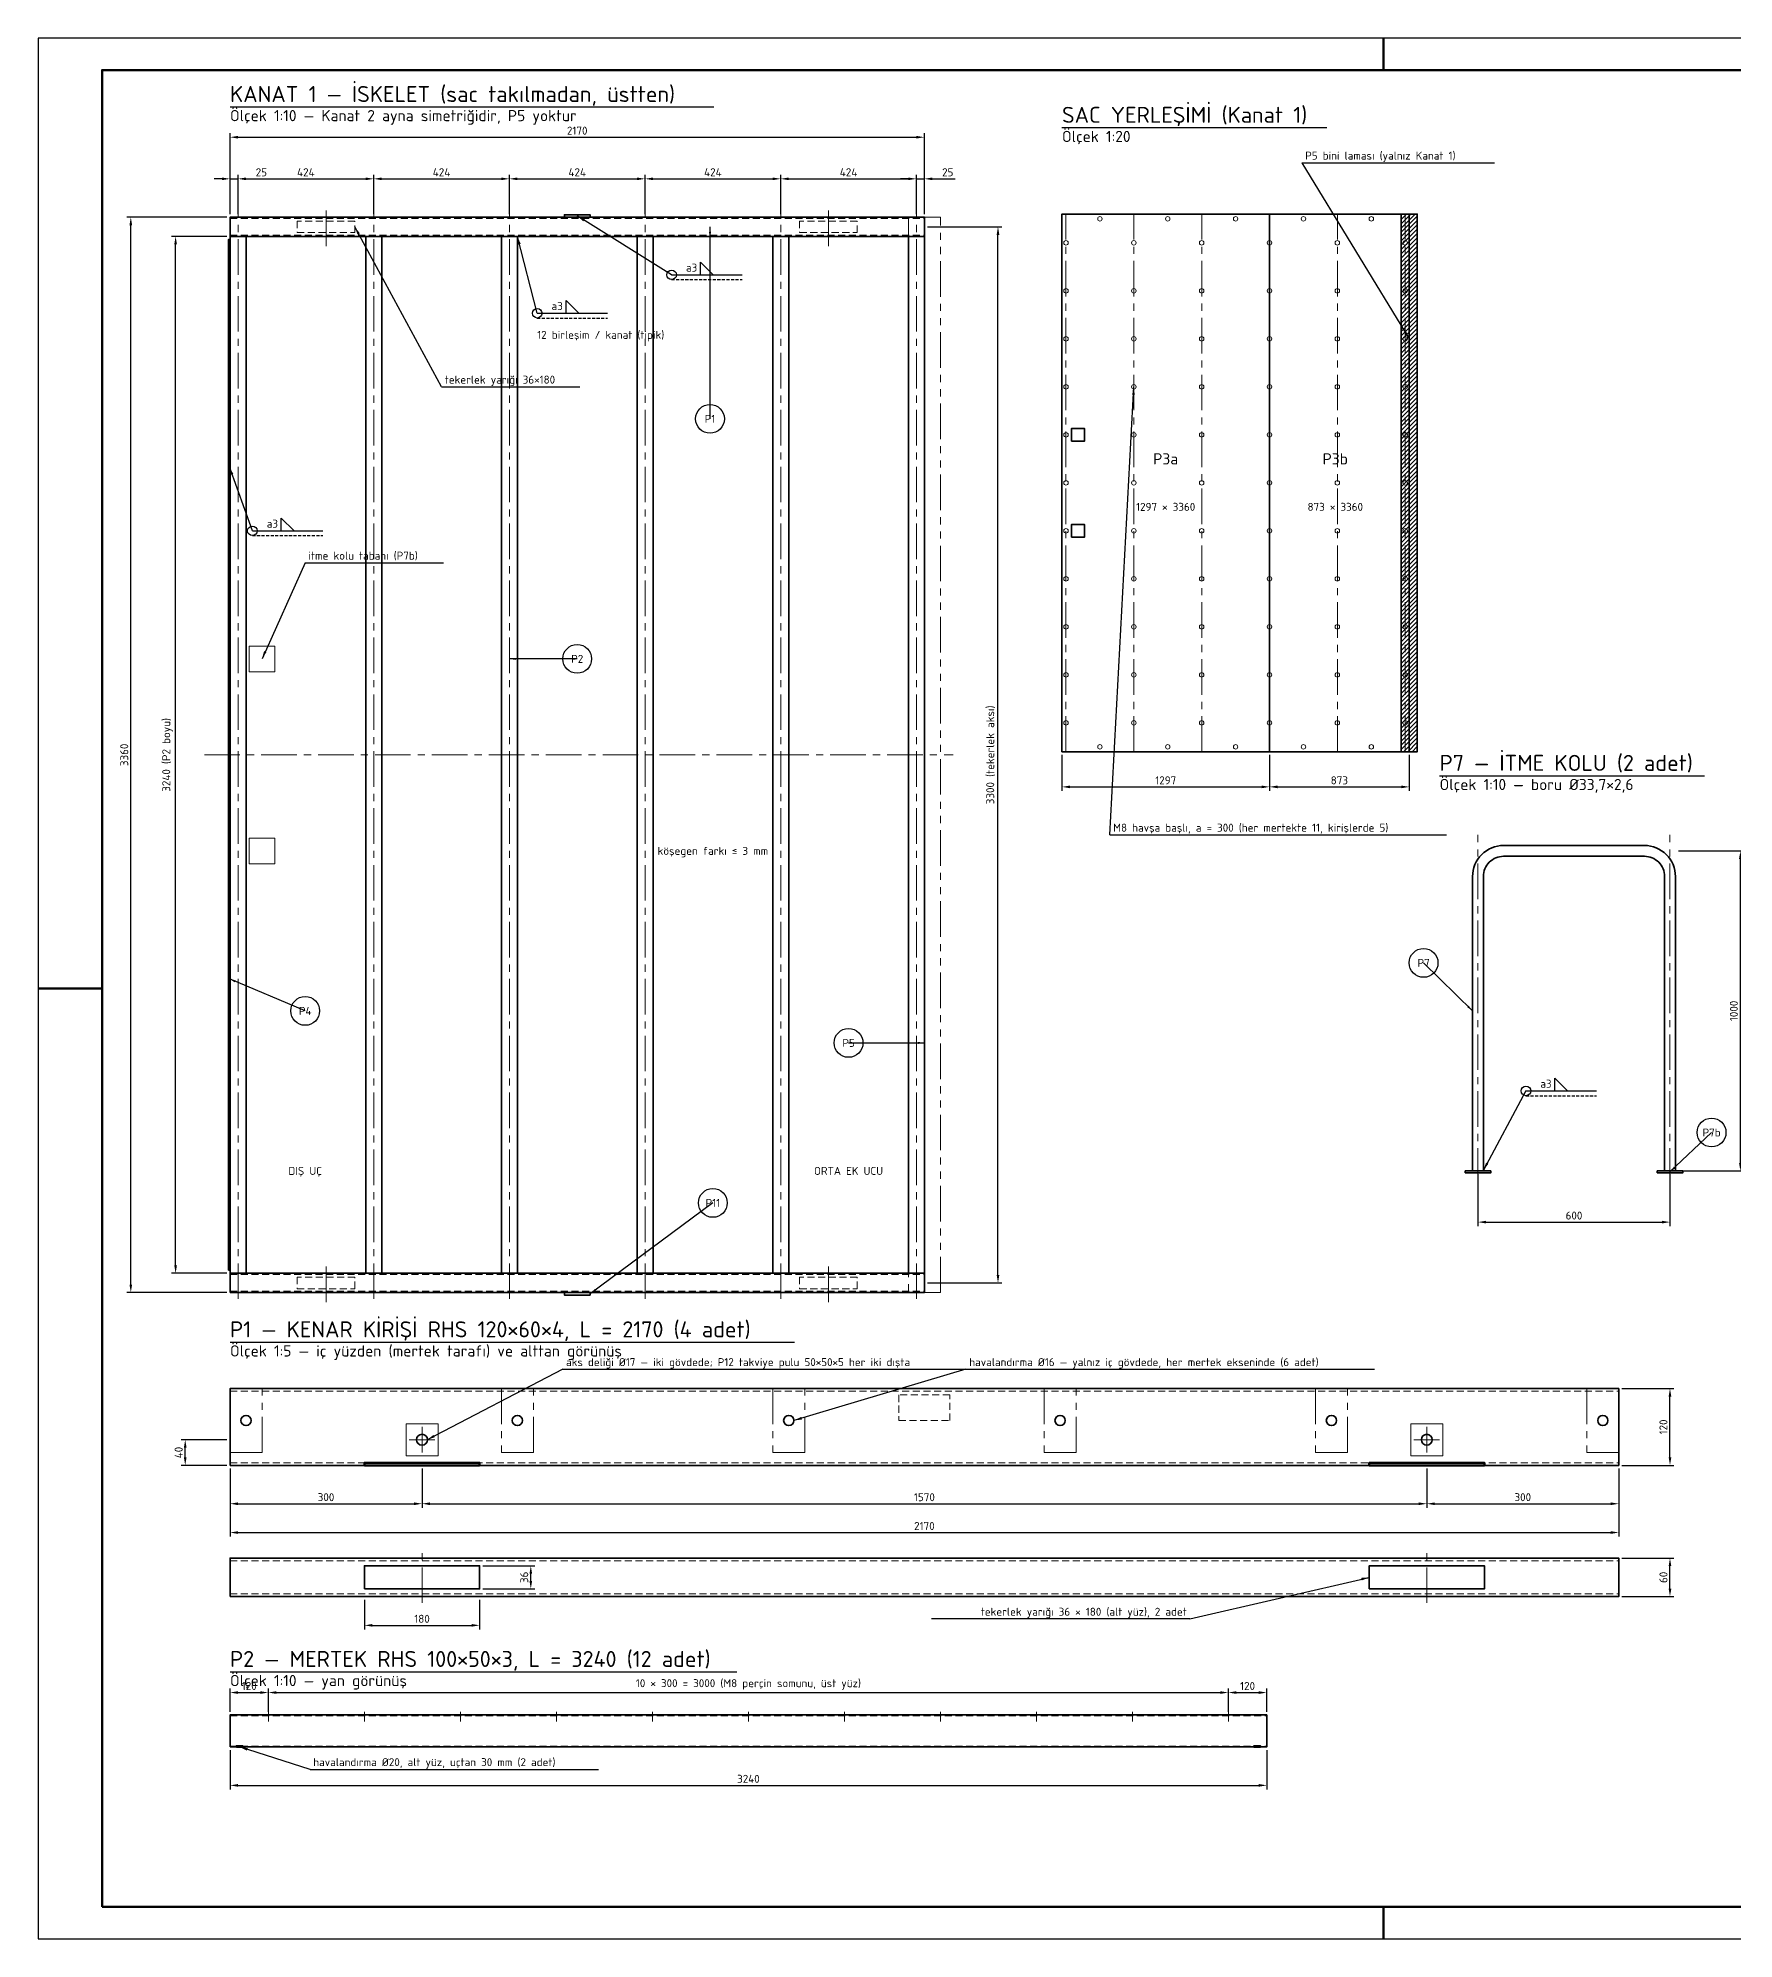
# Model space of a CAD drawing. Header units: millimetres. Extents: x 0 to 120410, y -42000 to 5469.
# Drawn here: x 100000 to 105300, y -42000 to -36060 of the extents above; entities that cross this region are included whole.
import ezdxf
from ezdxf.enums import TextEntityAlignment as Align

# ---------------------------------------------------------------- set-up
doc = ezdxf.new("R2010")
doc.units = ezdxf.units.MM
for name, pattern in [('CENTER', [50.8, 31.75, -6.35, 6.35, -6.35]), ('HIDDEN', [9.525, 6.35, -3.175]), ('PHANTOM', [63.5, 31.75, -6.35, 6.35, -6.35, 6.35, -6.35])]:
    doc.linetypes.add(name, pattern=pattern)
for name, color, linetype, lineweight in [('CL-ANTET', 7, 'Continuous', 70), ('CL-ANTET-INCE', 7, 'Continuous', 25), ('CL-EKSEN', 1, 'CENTER', 18), ('CL-GIZLI', 9, 'HIDDEN', 18), ('CL-HAYALET', 9, 'PHANTOM', 18), ('CL-INCE', 7, 'Continuous', 18), ('CL-KAPAK', 6, 'Continuous', 35), ('CL-KAYNAK', 1, 'Continuous', 25), ('CL-OLCU', 2, 'Continuous', 18), ('CL-TARAMA', 8, 'Continuous', 18), ('CL-YAZI', 7, 'Continuous', 25)]:
    doc.layers.add(name, color=color, linetype=linetype, lineweight=lineweight)
doc.styles.add('CL-ISO', font='isocpeur.ttf')
doc.dimstyles.new('CL-S10', dxfattribs={"dimscale": 10, "dimtxt": 2.5, "dimasz": 2.5, "dimexe": 1.25, "dimexo": 1, "dimgap": 0.8, "dimtad": 1, "dimdec": 0, "dimtxsty": 'CL-ISO', "dimcen": 2.5, "dimadec": 1, "dimazin": 0, "dimtfac": 1, "dimtmove": 0, "dimatfit": 3, "dimfxl": 1, "dimarcsym": 0})
doc.dimstyles.new('CL-S10-K0.5', dxfattribs={"dimscale": 10, "dimtxt": 2.5, "dimasz": 2.5, "dimexe": 1.25, "dimexo": 1, "dimgap": 0.8, "dimtad": 1, "dimdec": 0, "dimlfac": 2, "dimtxsty": 'CL-ISO', "dimcen": 2.5, "dimadec": 1, "dimazin": 0, "dimtfac": 1, "dimtmove": 0, "dimatfit": 3, "dimfxl": 1, "dimarcsym": 0})
doc.dimstyles.new('CL-S10-K2', dxfattribs={"dimscale": 10, "dimtxt": 2.5, "dimasz": 2.5, "dimexe": 1.25, "dimexo": 1, "dimgap": 0.8, "dimtad": 1, "dimdec": 0, "dimlfac": 0.5, "dimtxsty": 'CL-ISO', "dimcen": 2.5, "dimadec": 1, "dimazin": 0, "dimtfac": 1, "dimtmove": 0, "dimatfit": 3, "dimfxl": 1, "dimarcsym": 0})

# ---------------------------------------------------------------- blocks, each defined once
blk = doc.blocks.new('*D236')
at = {"layer": 'CL-OLCU', "color": 0, "lineweight": -2, "transparency": 16777216}
for p, q in [((100575, -36500), (100550, -36500)), ((100600, -36610), (100600, -36487.5)), ((100600, -36500), (100625, -36500)), ((100625, -36610), (100625, -36487.5)), ((100650, -36500), (100721, -36500))]:
    blk.add_line(p, q, dxfattribs=at)
at = {"layer": 'CL-OLCU', "color": 0, "transparency": 16777216}
for points in [[(100575, -36495.8), (100575, -36504.2), (100600, -36500)], [(100650, -36495.8), (100650, -36504.2), (100625, -36500)]]:
    blk.add_solid(points, dxfattribs=at)
at = {"layer": 'Defpoints', "color": 0, "transparency": 16777216}
for p in [(100625, -36500), (100600, -36620), (100625, -36620)]:
    blk.add_point(p, dxfattribs=at)
at = {"layer": 'CL-OLCU', "color": 0, "transparency": 16777216, "insert": (100698, -36479.5), "char_height": 25, "attachment_point": 5, "style": 'CL-ISO'}
blk.add_mtext('25', dxfattribs=at)
blk = doc.blocks.new('*D237')
at = {"layer": 'CL-OLCU', "color": 0, "lineweight": -2, "transparency": 16777216}
for p, q in [((100625, -36610), (100625, -36487.5)), ((100650, -36500), (101024, -36500)), ((101049, -36610), (101049, -36487.5))]:
    blk.add_line(p, q, dxfattribs=at)
at = {"layer": 'CL-OLCU', "color": 0, "transparency": 16777216}
for points in [[(100650, -36495.8), (100650, -36504.2), (100625, -36500)], [(101024, -36495.8), (101024, -36504.2), (101049, -36500)]]:
    blk.add_solid(points, dxfattribs=at)
at = {"layer": 'Defpoints', "color": 0, "transparency": 16777216}
for p in [(101049, -36500), (100625, -36620), (101049, -36620)]:
    blk.add_point(p, dxfattribs=at)
at = {"layer": 'CL-OLCU', "color": 0, "transparency": 16777216, "insert": (100837, -36479.5), "char_height": 25, "attachment_point": 5, "style": 'CL-ISO'}
blk.add_mtext('424', dxfattribs=at)
blk = doc.blocks.new('*D238')
at = {"layer": 'CL-OLCU', "color": 0, "lineweight": -2, "transparency": 16777216}
for p, q in [((101049, -36610), (101049, -36487.5)), ((101074, -36500), (101448, -36500)), ((101473, -36610), (101473, -36487.5))]:
    blk.add_line(p, q, dxfattribs=at)
at = {"layer": 'CL-OLCU', "color": 0, "transparency": 16777216}
for points in [[(101074, -36495.8), (101074, -36504.2), (101049, -36500)], [(101448, -36495.8), (101448, -36504.2), (101473, -36500)]]:
    blk.add_solid(points, dxfattribs=at)
at = {"layer": 'Defpoints', "color": 0, "transparency": 16777216}
for p in [(101473, -36500), (101049, -36620), (101473, -36620)]:
    blk.add_point(p, dxfattribs=at)
at = {"layer": 'CL-OLCU', "color": 0, "transparency": 16777216, "insert": (101261, -36479.5), "char_height": 25, "attachment_point": 5, "style": 'CL-ISO'}
blk.add_mtext('424', dxfattribs=at)
blk = doc.blocks.new('*D239')
at = {"layer": 'CL-OLCU', "color": 0, "lineweight": -2, "transparency": 16777216}
for p, q in [((101473, -36610), (101473, -36487.5)), ((101498, -36500), (101872, -36500)), ((101897, -36610), (101897, -36487.5))]:
    blk.add_line(p, q, dxfattribs=at)
at = {"layer": 'CL-OLCU', "color": 0, "transparency": 16777216}
for points in [[(101498, -36495.8), (101498, -36504.2), (101473, -36500)], [(101872, -36495.8), (101872, -36504.2), (101897, -36500)]]:
    blk.add_solid(points, dxfattribs=at)
at = {"layer": 'Defpoints', "color": 0, "transparency": 16777216}
for p in [(101897, -36500), (101473, -36620), (101897, -36620)]:
    blk.add_point(p, dxfattribs=at)
at = {"layer": 'CL-OLCU', "color": 0, "transparency": 16777216, "insert": (101685, -36479.5), "char_height": 25, "attachment_point": 5, "style": 'CL-ISO'}
blk.add_mtext('424', dxfattribs=at)
blk = doc.blocks.new('*D240')
at = {"layer": 'CL-OLCU', "color": 0, "lineweight": -2, "transparency": 16777216}
for p, q in [((101897, -36610), (101897, -36487.5)), ((101922, -36500), (102296, -36500)), ((102321, -36610), (102321, -36487.5))]:
    blk.add_line(p, q, dxfattribs=at)
at = {"layer": 'CL-OLCU', "color": 0, "transparency": 16777216}
for points in [[(101922, -36495.8), (101922, -36504.2), (101897, -36500)], [(102296, -36495.8), (102296, -36504.2), (102321, -36500)]]:
    blk.add_solid(points, dxfattribs=at)
at = {"layer": 'Defpoints', "color": 0, "transparency": 16777216}
for p in [(102321, -36500), (101897, -36620), (102321, -36620)]:
    blk.add_point(p, dxfattribs=at)
at = {"layer": 'CL-OLCU', "color": 0, "transparency": 16777216, "insert": (102109, -36479.5), "char_height": 25, "attachment_point": 5, "style": 'CL-ISO'}
blk.add_mtext('424', dxfattribs=at)
blk = doc.blocks.new('*D241')
at = {"layer": 'CL-OLCU', "color": 0, "lineweight": -2, "transparency": 16777216}
for p, q in [((102321, -36610), (102321, -36487.5)), ((102346, -36500), (102720, -36500)), ((102745, -36610), (102745, -36487.5))]:
    blk.add_line(p, q, dxfattribs=at)
at = {"layer": 'CL-OLCU', "color": 0, "transparency": 16777216}
for points in [[(102346, -36495.8), (102346, -36504.2), (102321, -36500)], [(102720, -36495.8), (102720, -36504.2), (102745, -36500)]]:
    blk.add_solid(points, dxfattribs=at)
at = {"layer": 'Defpoints', "color": 0, "transparency": 16777216}
for p in [(102745, -36500), (102321, -36620), (102745, -36620)]:
    blk.add_point(p, dxfattribs=at)
at = {"layer": 'CL-OLCU', "color": 0, "transparency": 16777216, "insert": (102533, -36479.5), "char_height": 25, "attachment_point": 5, "style": 'CL-ISO'}
blk.add_mtext('424', dxfattribs=at)
blk = doc.blocks.new('*D242')
at = {"layer": 'CL-OLCU', "color": 0, "lineweight": -2, "transparency": 16777216}
for p, q in [((102720, -36500), (102695, -36500)), ((102745, -36610), (102745, -36487.5)), ((102745, -36500), (102770, -36500)), ((102770, -36610), (102770, -36487.5)), ((102795, -36500), (102866, -36500))]:
    blk.add_line(p, q, dxfattribs=at)
at = {"layer": 'CL-OLCU', "color": 0, "transparency": 16777216}
for points in [[(102720, -36495.8), (102720, -36504.2), (102745, -36500)], [(102795, -36495.8), (102795, -36504.2), (102770, -36500)]]:
    blk.add_solid(points, dxfattribs=at)
at = {"layer": 'Defpoints', "color": 0, "transparency": 16777216}
for p in [(102770, -36500), (102745, -36620), (102770, -36620)]:
    blk.add_point(p, dxfattribs=at)
at = {"layer": 'CL-OLCU', "color": 0, "transparency": 16777216, "insert": (102843, -36479.5), "char_height": 25, "attachment_point": 5, "style": 'CL-ISO'}
blk.add_mtext('25', dxfattribs=at)
blk = doc.blocks.new('*D243')
at = {"layer": 'CL-OLCU', "color": 0, "lineweight": -2, "transparency": 16777216}
for p, q in [((100600, -36610), (100600, -36357.5)), ((100625, -36370), (102745, -36370)), ((102770, -36610), (102770, -36357.5))]:
    blk.add_line(p, q, dxfattribs=at)
at = {"layer": 'CL-OLCU', "color": 0, "transparency": 16777216}
for points in [[(100625, -36365.8), (100625, -36374.2), (100600, -36370)], [(102745, -36365.8), (102745, -36374.2), (102770, -36370)]]:
    blk.add_solid(points, dxfattribs=at)
at = {"layer": 'Defpoints', "color": 0, "transparency": 16777216}
for p in [(102770, -36370), (100600, -36620), (102770, -36620)]:
    blk.add_point(p, dxfattribs=at)
at = {"layer": 'CL-OLCU', "color": 0, "transparency": 16777216, "insert": (101685, -36349.5), "char_height": 25, "attachment_point": 5, "style": 'CL-ISO'}
blk.add_mtext('2170', dxfattribs=at)
blk = doc.blocks.new('*D244')
at = {"layer": 'CL-OLCU', "color": 0, "lineweight": -2, "transparency": 16777216}
for p, q in [((100590, -36680), (100417.5, -36680)), ((100430, -39895), (100430, -36705)), ((100590, -39920), (100417.5, -39920))]:
    blk.add_line(p, q, dxfattribs=at)
at = {"layer": 'CL-OLCU', "color": 0, "transparency": 16777216}
for points in [[(100425.8, -36705), (100434.2, -36705), (100430, -36680)], [(100425.8, -39895), (100434.2, -39895), (100430, -39920)]]:
    blk.add_solid(points, dxfattribs=at)
at = {"layer": 'Defpoints', "color": 0, "transparency": 16777216}
for p in [(100430, -36680), (100600, -36680), (100600, -39920)]:
    blk.add_point(p, dxfattribs=at)
at = {"layer": 'CL-OLCU', "color": 0, "transparency": 16777216, "insert": (100404.5, -38300), "char_height": 25, "attachment_point": 5, "rotation": 90, "style": 'CL-ISO'}
blk.add_mtext('3240 (P2 boyu)', dxfattribs=at)
blk = doc.blocks.new('*D245')
at = {"layer": 'CL-OLCU', "color": 0, "lineweight": -2, "transparency": 16777216}
for p, q in [((100590, -36620), (100277.5, -36620)), ((100290, -39955), (100290, -36645)), ((100590, -39980), (100277.5, -39980))]:
    blk.add_line(p, q, dxfattribs=at)
at = {"layer": 'CL-OLCU', "color": 0, "transparency": 16777216}
for points in [[(100285.8, -36645), (100294.2, -36645), (100290, -36620)], [(100285.8, -39955), (100294.2, -39955), (100290, -39980)]]:
    blk.add_solid(points, dxfattribs=at)
at = {"layer": 'Defpoints', "color": 0, "transparency": 16777216}
for p in [(100290, -36620), (100600, -36620), (100600, -39980)]:
    blk.add_point(p, dxfattribs=at)
at = {"layer": 'CL-OLCU', "color": 0, "transparency": 16777216, "insert": (100269.5, -38300), "char_height": 25, "attachment_point": 5, "rotation": 90, "style": 'CL-ISO'}
blk.add_mtext('3360', dxfattribs=at)
blk = doc.blocks.new('*D246')
at = {"layer": 'CL-OLCU', "color": 0, "lineweight": -2, "transparency": 16777216}
for p, q in [((102780, -36650), (103012.5, -36650)), ((103000, -39925), (103000, -36675)), ((102780, -39950), (103012.5, -39950))]:
    blk.add_line(p, q, dxfattribs=at)
at = {"layer": 'CL-OLCU', "color": 0, "transparency": 16777216}
for points in [[(102995.8, -36675), (103004.2, -36675), (103000, -36650)], [(102995.8, -39925), (103004.2, -39925), (103000, -39950)]]:
    blk.add_solid(points, dxfattribs=at)
at = {"layer": 'Defpoints', "color": 0, "transparency": 16777216}
for p in [(102770, -36650), (103000, -36650), (102770, -39950)]:
    blk.add_point(p, dxfattribs=at)
at = {"layer": 'CL-OLCU', "color": 0, "transparency": 16777216, "insert": (102977, -38300), "char_height": 25, "attachment_point": 5, "rotation": 90, "style": 'CL-ISO'}
blk.add_mtext('3300 (tekerlek aksı)', dxfattribs=at)
blk = doc.blocks.new('*D247')
at = {"layer": 'CL-OLCU', "color": 0, "lineweight": -2, "transparency": 16777216}
for p, q in [((103200, -38300), (103200, -38412.5)), ((103848.5, -38300), (103848.5, -38412.5)), ((103225, -38400), (103823.5, -38400))]:
    blk.add_line(p, q, dxfattribs=at)
at = {"layer": 'CL-OLCU', "color": 0, "transparency": 16777216}
for points in [[(103225, -38395.8), (103225, -38404.2), (103200, -38400)], [(103823.5, -38395.8), (103823.5, -38404.2), (103848.5, -38400)]]:
    blk.add_solid(points, dxfattribs=at)
at = {"layer": 'Defpoints', "color": 0, "transparency": 16777216}
for p in [(103200, -38290), (103848.5, -38290), (103848.5, -38400)]:
    blk.add_point(p, dxfattribs=at)
at = {"layer": 'CL-OLCU', "color": 0, "transparency": 16777216, "insert": (103524.2, -38379.5), "char_height": 25, "attachment_point": 5, "style": 'CL-ISO'}
blk.add_mtext('1297', dxfattribs=at)
blk = doc.blocks.new('*D248')
at = {"layer": 'CL-OLCU', "color": 0, "lineweight": -2, "transparency": 16777216}
for p, q in [((103848.5, -38300), (103848.5, -38412.5)), ((104285, -38300), (104285, -38412.5)), ((103873.5, -38400), (104260, -38400))]:
    blk.add_line(p, q, dxfattribs=at)
at = {"layer": 'CL-OLCU', "color": 0, "transparency": 16777216}
for points in [[(103873.5, -38395.8), (103873.5, -38404.2), (103848.5, -38400)], [(104260, -38395.8), (104260, -38404.2), (104285, -38400)]]:
    blk.add_solid(points, dxfattribs=at)
at = {"layer": 'Defpoints', "color": 0, "transparency": 16777216}
for p in [(103848.5, -38290), (104285, -38290), (104285, -38400)]:
    blk.add_point(p, dxfattribs=at)
at = {"layer": 'CL-OLCU', "color": 0, "transparency": 16777216, "insert": (104066.8, -38379.5), "char_height": 25, "attachment_point": 5, "style": 'CL-ISO'}
blk.add_mtext('873', dxfattribs=at)
blk = doc.blocks.new('*D249')
at = {"layer": 'CL-OLCU', "color": 0, "lineweight": -2, "transparency": 16777216}
for p, q in [((100600, -40530), (100600, -40652.5)), ((101200, -40530), (101200, -40652.5)), ((100625, -40640), (101175, -40640))]:
    blk.add_line(p, q, dxfattribs=at)
at = {"layer": 'CL-OLCU', "color": 0, "transparency": 16777216}
for points in [[(100625, -40635.8), (100625, -40644.2), (100600, -40640)], [(101175, -40635.8), (101175, -40644.2), (101200, -40640)]]:
    blk.add_solid(points, dxfattribs=at)
at = {"layer": 'Defpoints', "color": 0, "transparency": 16777216}
for p in [(100600, -40520), (101200, -40520), (101200, -40640)]:
    blk.add_point(p, dxfattribs=at)
at = {"layer": 'CL-OLCU', "color": 0, "transparency": 16777216, "insert": (100900, -40619.5), "char_height": 25, "attachment_point": 5, "style": 'CL-ISO'}
blk.add_mtext('300', dxfattribs=at)
blk = doc.blocks.new('*D250')
at = {"layer": 'CL-OLCU', "color": 0, "lineweight": -2, "transparency": 16777216}
for p, q in [((101200, -40530), (101200, -40652.5)), ((104340, -40530), (104340, -40652.5)), ((101225, -40640), (104315, -40640))]:
    blk.add_line(p, q, dxfattribs=at)
at = {"layer": 'CL-OLCU', "color": 0, "transparency": 16777216}
for points in [[(101225, -40635.8), (101225, -40644.2), (101200, -40640)], [(104315, -40635.8), (104315, -40644.2), (104340, -40640)]]:
    blk.add_solid(points, dxfattribs=at)
at = {"layer": 'Defpoints', "color": 0, "transparency": 16777216}
for p in [(101200, -40520), (104340, -40520), (104340, -40640)]:
    blk.add_point(p, dxfattribs=at)
at = {"layer": 'CL-OLCU', "color": 0, "transparency": 16777216, "insert": (102770, -40619.5), "char_height": 25, "attachment_point": 5, "style": 'CL-ISO'}
blk.add_mtext('1570', dxfattribs=at)
blk = doc.blocks.new('*D251')
at = {"layer": 'CL-OLCU', "color": 0, "lineweight": -2, "transparency": 16777216}
for p, q in [((104340, -40530), (104340, -40652.5)), ((104940, -40530), (104940, -40652.5)), ((104365, -40640), (104915, -40640))]:
    blk.add_line(p, q, dxfattribs=at)
at = {"layer": 'CL-OLCU', "color": 0, "transparency": 16777216}
for points in [[(104365, -40635.8), (104365, -40644.2), (104340, -40640)], [(104915, -40635.8), (104915, -40644.2), (104940, -40640)]]:
    blk.add_solid(points, dxfattribs=at)
at = {"layer": 'Defpoints', "color": 0, "transparency": 16777216}
for p in [(104340, -40520), (104940, -40520), (104940, -40640)]:
    blk.add_point(p, dxfattribs=at)
at = {"layer": 'CL-OLCU', "color": 0, "transparency": 16777216, "insert": (104640, -40619.5), "char_height": 25, "attachment_point": 5, "style": 'CL-ISO'}
blk.add_mtext('300', dxfattribs=at)
blk = doc.blocks.new('*D252')
at = {"layer": 'CL-OLCU', "color": 0, "lineweight": -2, "transparency": 16777216}
for p, q in [((100600, -40530), (100600, -40742.5)), ((104940, -40530), (104940, -40742.5)), ((100625, -40730), (104915, -40730))]:
    blk.add_line(p, q, dxfattribs=at)
at = {"layer": 'CL-OLCU', "color": 0, "transparency": 16777216}
for points in [[(100625, -40725.8), (100625, -40734.2), (100600, -40730)], [(104915, -40725.8), (104915, -40734.2), (104940, -40730)]]:
    blk.add_solid(points, dxfattribs=at)
at = {"layer": 'Defpoints', "color": 0, "transparency": 16777216}
for p in [(100600, -40520), (104940, -40520), (104940, -40730)]:
    blk.add_point(p, dxfattribs=at)
at = {"layer": 'CL-OLCU', "color": 0, "transparency": 16777216, "insert": (102770, -40709.5), "char_height": 25, "attachment_point": 5, "style": 'CL-ISO'}
blk.add_mtext('2170', dxfattribs=at)
blk = doc.blocks.new('*D253')
at = {"layer": 'CL-OLCU', "color": 0, "lineweight": -2, "transparency": 16777216}
for p, q in [((101020, -40940), (101020, -41032.5)), ((101380, -40940), (101380, -41032.5)), ((101045, -41020), (101355, -41020))]:
    blk.add_line(p, q, dxfattribs=at)
at = {"layer": 'CL-OLCU', "color": 0, "transparency": 16777216}
for points in [[(101045, -41015.8), (101045, -41024.2), (101020, -41020)], [(101355, -41015.8), (101355, -41024.2), (101380, -41020)]]:
    blk.add_solid(points, dxfattribs=at)
at = {"layer": 'Defpoints', "color": 0, "transparency": 16777216}
for p in [(101020, -40930), (101380, -40930), (101380, -41020)]:
    blk.add_point(p, dxfattribs=at)
at = {"layer": 'CL-OLCU', "color": 0, "transparency": 16777216, "insert": (101200, -40999.5), "char_height": 25, "attachment_point": 5, "style": 'CL-ISO'}
blk.add_mtext('180', dxfattribs=at)
blk = doc.blocks.new('*D254')
at = {"layer": 'CL-OLCU', "color": 0, "lineweight": -2, "transparency": 16777216}
for p, q in [((101390, -40834), (101552.5, -40834)), ((101540, -40881), (101540, -40859)), ((101390, -40906), (101552.5, -40906))]:
    blk.add_line(p, q, dxfattribs=at)
at = {"layer": 'CL-OLCU', "color": 0, "transparency": 16777216}
for points in [[(101535.8, -40859), (101544.2, -40859), (101540, -40834)], [(101535.8, -40881), (101544.2, -40881), (101540, -40906)]]:
    blk.add_solid(points, dxfattribs=at)
at = {"layer": 'Defpoints', "color": 0, "transparency": 16777216}
for p in [(101380, -40834), (101540, -40834), (101380, -40906)]:
    blk.add_point(p, dxfattribs=at)
at = {"layer": 'CL-OLCU', "color": 0, "transparency": 16777216, "insert": (101519.5, -40870), "char_height": 25, "attachment_point": 5, "rotation": 90, "style": 'CL-ISO'}
blk.add_mtext('36', dxfattribs=at)
blk = doc.blocks.new('*D255')
at = {"layer": 'CL-OLCU', "color": 0, "lineweight": -2, "transparency": 16777216}
for p, q in [((100590, -40440), (100447.5, -40440)), ((100460, -40495), (100460, -40465)), ((100590, -40520), (100447.5, -40520))]:
    blk.add_line(p, q, dxfattribs=at)
at = {"layer": 'CL-OLCU', "color": 0, "transparency": 16777216}
for points in [[(100455.8, -40465), (100464.2, -40465), (100460, -40440)], [(100455.8, -40495), (100464.2, -40495), (100460, -40520)]]:
    blk.add_solid(points, dxfattribs=at)
at = {"layer": 'Defpoints', "color": 0, "transparency": 16777216}
for p in [(100460, -40440), (100600, -40440), (100600, -40520)]:
    blk.add_point(p, dxfattribs=at)
at = {"layer": 'CL-OLCU', "color": 0, "transparency": 16777216, "insert": (100439.5, -40480), "char_height": 25, "attachment_point": 5, "rotation": 90, "style": 'CL-ISO'}
blk.add_mtext('40', dxfattribs=at)
blk = doc.blocks.new('*D256')
at = {"layer": 'CL-OLCU', "color": 0, "lineweight": -2, "transparency": 16777216}
for p, q in [((104950, -40280), (105112.5, -40280)), ((105100, -40495), (105100, -40305)), ((104950, -40520), (105112.5, -40520))]:
    blk.add_line(p, q, dxfattribs=at)
at = {"layer": 'CL-OLCU', "color": 0, "transparency": 16777216}
for points in [[(105095.8, -40305), (105104.2, -40305), (105100, -40280)], [(105095.8, -40495), (105104.2, -40495), (105100, -40520)]]:
    blk.add_solid(points, dxfattribs=at)
at = {"layer": 'Defpoints', "color": 0, "transparency": 16777216}
for p in [(104940, -40280), (105100, -40280), (104940, -40520)]:
    blk.add_point(p, dxfattribs=at)
at = {"layer": 'CL-OLCU', "color": 0, "transparency": 16777216, "insert": (105079.5, -40400), "char_height": 25, "attachment_point": 5, "rotation": 90, "style": 'CL-ISO'}
blk.add_mtext('120', dxfattribs=at)
blk = doc.blocks.new('*D257')
at = {"layer": 'CL-OLCU', "color": 0, "lineweight": -2, "transparency": 16777216}
for p, q in [((104950, -40810), (105112.5, -40810)), ((105100, -40905), (105100, -40835)), ((104950, -40930), (105112.5, -40930))]:
    blk.add_line(p, q, dxfattribs=at)
at = {"layer": 'CL-OLCU', "color": 0, "transparency": 16777216}
for points in [[(105095.8, -40835), (105104.2, -40835), (105100, -40810)], [(105095.8, -40905), (105104.2, -40905), (105100, -40930)]]:
    blk.add_solid(points, dxfattribs=at)
at = {"layer": 'Defpoints', "color": 0, "transparency": 16777216}
for p in [(104940, -40810), (105100, -40810), (104940, -40930)]:
    blk.add_point(p, dxfattribs=at)
at = {"layer": 'CL-OLCU', "color": 0, "transparency": 16777216, "insert": (105079.5, -40870), "char_height": 25, "attachment_point": 5, "rotation": 90, "style": 'CL-ISO'}
blk.add_mtext('60', dxfattribs=at)
blk = doc.blocks.new('*D258')
at = {"layer": 'CL-OLCU', "color": 0, "lineweight": -2, "transparency": 16777216}
for p, q in [((100600, -41410), (100600, -41532.5)), ((103840, -41410), (103840, -41532.5)), ((100625, -41520), (103815, -41520))]:
    blk.add_line(p, q, dxfattribs=at)
at = {"layer": 'CL-OLCU', "color": 0, "transparency": 16777216}
for points in [[(100625, -41515.8), (100625, -41524.2), (100600, -41520)], [(103815, -41515.8), (103815, -41524.2), (103840, -41520)]]:
    blk.add_solid(points, dxfattribs=at)
at = {"layer": 'Defpoints', "color": 0, "transparency": 16777216}
for p in [(100600, -41400), (103840, -41400), (103840, -41520)]:
    blk.add_point(p, dxfattribs=at)
at = {"layer": 'CL-OLCU', "color": 0, "transparency": 16777216, "insert": (102220, -41499.5), "char_height": 25, "attachment_point": 5, "style": 'CL-ISO'}
blk.add_mtext('3240', dxfattribs=at)
blk = doc.blocks.new('*D259')
at = {"layer": 'CL-OLCU', "color": 0, "lineweight": -2, "transparency": 16777216}
for p, q in [((100600, -41290), (100600, -41217.5)), ((100720, -41290), (100720, -41217.5)), ((100625, -41230), (100695, -41230))]:
    blk.add_line(p, q, dxfattribs=at)
at = {"layer": 'CL-OLCU', "color": 0, "transparency": 16777216}
for points in [[(100625, -41225.8), (100625, -41234.2), (100600, -41230)], [(100695, -41225.8), (100695, -41234.2), (100720, -41230)]]:
    blk.add_solid(points, dxfattribs=at)
at = {"layer": 'Defpoints', "color": 0, "transparency": 16777216}
for p in [(100720, -41230), (100600, -41300), (100720, -41300)]:
    blk.add_point(p, dxfattribs=at)
at = {"layer": 'CL-OLCU', "color": 0, "transparency": 16777216, "insert": (100660, -41209.5), "char_height": 25, "attachment_point": 5, "style": 'CL-ISO'}
blk.add_mtext('120', dxfattribs=at)
blk = doc.blocks.new('*D260')
at = {"layer": 'CL-OLCU', "color": 0, "lineweight": -2, "transparency": 16777216}
for p, q in [((100720, -41290), (100720, -41217.5)), ((103720, -41290), (103720, -41217.5)), ((100745, -41230), (103695, -41230))]:
    blk.add_line(p, q, dxfattribs=at)
at = {"layer": 'CL-OLCU', "color": 0, "transparency": 16777216}
for points in [[(100745, -41225.8), (100745, -41234.2), (100720, -41230)], [(103695, -41225.8), (103695, -41234.2), (103720, -41230)]]:
    blk.add_solid(points, dxfattribs=at)
at = {"layer": 'Defpoints', "color": 0, "transparency": 16777216}
for p in [(103720, -41230), (100720, -41300), (103720, -41300)]:
    blk.add_point(p, dxfattribs=at)
at = {"layer": 'CL-OLCU', "color": 0, "transparency": 16777216, "insert": (102220, -41204.5), "char_height": 25, "attachment_point": 5, "style": 'CL-ISO'}
blk.add_mtext('10 × 300 = 3000 (M8 perçin somunu, üst yüz)', dxfattribs=at)
blk = doc.blocks.new('*D261')
at = {"layer": 'CL-OLCU', "color": 0, "lineweight": -2, "transparency": 16777216}
for p, q in [((103720, -41290), (103720, -41217.5)), ((103840, -41290), (103840, -41217.5)), ((103745, -41230), (103815, -41230))]:
    blk.add_line(p, q, dxfattribs=at)
at = {"layer": 'CL-OLCU', "color": 0, "transparency": 16777216}
for points in [[(103745, -41225.8), (103745, -41234.2), (103720, -41230)], [(103815, -41225.8), (103815, -41234.2), (103840, -41230)]]:
    blk.add_solid(points, dxfattribs=at)
at = {"layer": 'Defpoints', "color": 0, "transparency": 16777216}
for p in [(103840, -41230), (103720, -41300), (103840, -41300)]:
    blk.add_point(p, dxfattribs=at)
at = {"layer": 'CL-OLCU', "color": 0, "transparency": 16777216, "insert": (103780, -41209.5), "char_height": 25, "attachment_point": 5, "style": 'CL-ISO'}
blk.add_mtext('120', dxfattribs=at)
blk = doc.blocks.new('*D270')
at = {"layer": 'CL-OLCU', "color": 0, "lineweight": -2, "transparency": 16777216}
for p, q in [((104500, -39610), (104500, -39772.5)), ((105100, -39610), (105100, -39772.5)), ((104525, -39760), (105075, -39760))]:
    blk.add_line(p, q, dxfattribs=at)
at = {"layer": 'CL-OLCU', "color": 0, "transparency": 16777216}
for points in [[(104525, -39755.8), (104525, -39764.2), (104500, -39760)], [(105075, -39755.8), (105075, -39764.2), (105100, -39760)]]:
    blk.add_solid(points, dxfattribs=at)
at = {"layer": 'Defpoints', "color": 0, "transparency": 16777216}
for p in [(104500, -39600), (105100, -39600), (105100, -39760)]:
    blk.add_point(p, dxfattribs=at)
at = {"layer": 'CL-OLCU', "color": 0, "transparency": 16777216, "insert": (104800, -39739.5), "char_height": 25, "attachment_point": 5, "style": 'CL-ISO'}
blk.add_mtext('600', dxfattribs=at)
blk = doc.blocks.new('*D271')
at = {"layer": 'CL-OLCU', "color": 0, "lineweight": -2, "transparency": 16777216}
for p, q in [((105126.9, -38600), (105332.5, -38600)), ((105320, -39575), (105320, -38625)), ((105126.9, -39600), (105332.5, -39600))]:
    blk.add_line(p, q, dxfattribs=at)
at = {"layer": 'CL-OLCU', "color": 0, "transparency": 16777216}
for points in [[(105315.8, -38625), (105324.2, -38625), (105320, -38600)], [(105315.8, -39575), (105324.2, -39575), (105320, -39600)]]:
    blk.add_solid(points, dxfattribs=at)
at = {"layer": 'Defpoints', "color": 0, "transparency": 16777216}
for p in [(105116.9, -38600), (105320, -38600), (105116.9, -39600)]:
    blk.add_point(p, dxfattribs=at)
at = {"layer": 'CL-OLCU', "color": 0, "transparency": 16777216, "insert": (105299.5, -39100), "char_height": 25, "attachment_point": 5, "rotation": 90, "style": 'CL-ISO'}
blk.add_mtext('1000', dxfattribs=at)

msp = doc.modelspace()

# ---------------------------------------------------------------- hatches: boundary and pattern name
at = {"layer": 'CL-TARAMA'}
h = msp.add_hatch(dxfattribs=at)
h.set_pattern_fill('ANSI31', color=256, scale=3, style=0)
h.paths.add_polyline_path([(104260, -38290), (104310, -38290), (104310, -36610), (104260, -36610)])

# ---------------------------------------------------------------- linework, layer by layer
at = {"layer": 'CL-ANTET'}
for p, q in [((104205, -36060), (104205, -36160)), ((100000, -39030), (100200, -39030)), ((104205, -42000), (104205, -41900))]:
    msp.add_line(p, q, dxfattribs=at)
for points in [[(100200, -41900), (108310, -41900), (108310, -36160), (100200, -36160)], [(101020, -40520), (101380, -40520), (101380, -40512), (101020, -40512)], [(104160, -40520), (104520, -40520), (104520, -40512), (104160, -40512)], [(100620, -41400), (100640, -41400), (100640, -41397), (100620, -41397)], [(103800, -41400), (103820, -41400), (103820, -41397), (103800, -41397)]]:
    msp.add_lwpolyline(points, close=True, dxfattribs=at)
at = {"layer": 'CL-ANTET-INCE'}
msp.add_lwpolyline([(100000, -42000), (108410, -42000), (108410, -36060), (100000, -36060)], close=True, dxfattribs=at)
at = {"layer": 'CL-EKSEN', "ltscale": 3.5}
for p, q in [((100900, -36710), (100900, -36590)), ((102470, -36710), (102470, -36590)), ((100625, -40000), (100625, -36600)), ((101049, -40000), (101049, -36600)), ((101473, -40000), (101473, -36600)), ((101897, -40000), (101897, -36600)), ((102321, -40000), (102321, -36600)), ((102745, -40000), (102745, -36600)), ((103212.5, -38290), (103212.5, -36610)), ((103424.5, -38290), (103424.5, -36610)), ((103636.5, -38290), (103636.5, -36610)), ((103848.5, -38290), (103848.5, -36610)), ((104060.5, -38290), (104060.5, -36610)), ((104272.5, -38290), (104272.5, -36610)), ((100520, -38300), (102860, -38300)), ((104500, -39640), (104500, -38550)), ((105100, -39640), (105100, -38550)), ((100900, -40010), (100900, -39890)), ((102470, -40010), (102470, -39890)), ((101160, -40440), (101240, -40440)), ((101200, -40480), (101200, -40400)), ((104300, -40440), (104380, -40440)), ((104340, -40480), (104340, -40400)), ((101200, -40950), (101200, -40790)), ((104340, -40950), (104340, -40790)), ((100720, -41290), (100720, -41320)), ((101020, -41290), (101020, -41320)), ((101320, -41290), (101320, -41320)), ((101620, -41290), (101620, -41320)), ((101920, -41290), (101920, -41320)), ((102220, -41290), (102220, -41320)), ((102520, -41290), (102520, -41320)), ((102820, -41290), (102820, -41320)), ((103120, -41290), (103120, -41320)), ((103420, -41290), (103420, -41320)), ((103720, -41290), (103720, -41320))]:
    msp.add_line(p, q, dxfattribs=at)
at = {"layer": 'CL-GIZLI', "ltscale": 3.5}
for p, q in [((100600, -36624), (102770, -36624)), ((100600, -36676), (102770, -36676)), ((100600, -39924), (102770, -39924)), ((100600, -39976), (102770, -39976)), ((100600, -40288), (104940, -40288)), ((100600, -40512), (104940, -40512)), ((100600, -40818), (104940, -40818)), ((100600, -40922), (104940, -40922)), ((100600, -41303), (103840, -41303)), ((100600, -41397), (103840, -41397))]:
    msp.add_line(p, q, dxfattribs=at)
for points in [[(100810, -36668), (100990, -36668), (100990, -36632), (100810, -36632)], [(102380, -36668), (102560, -36668), (102560, -36632), (102380, -36632)], [(100810, -39968), (100990, -39968), (100990, -39932), (100810, -39932)], [(102380, -39968), (102560, -39968), (102560, -39932), (102380, -39932)], [(102690, -40380), (102850, -40380), (102850, -40300), (102690, -40300)]]:
    msp.add_lwpolyline(points, close=True, dxfattribs=at)
at = {"layer": 'CL-HAYALET', "ltscale": 3.5}
for points in [[(102720, -39980), (102820, -39980), (102820, -36620), (102720, -36620)], [(100660, -38040), (100740, -38040), (100740, -37960), (100660, -37960)], [(100660, -38640), (100740, -38640), (100740, -38560), (100660, -38560)], [(100600, -40480), (100700, -40480), (100700, -40280), (100600, -40280)], [(101448, -40480), (101548, -40480), (101548, -40280), (101448, -40280)], [(102296, -40480), (102396, -40480), (102396, -40280), (102296, -40280)], [(103144, -40480), (103244, -40480), (103244, -40280), (103144, -40280)], [(103992, -40480), (104092, -40480), (104092, -40280), (103992, -40280)], [(104840, -40480), (104940, -40480), (104940, -40280), (104840, -40280)]]:
    msp.add_lwpolyline(points, close=True, dxfattribs=at)
at = {"layer": 'CL-INCE'}
for points in [[(101150, -40490), (101250, -40490), (101250, -40390), (101150, -40390)], [(104290, -40490), (104390, -40490), (104390, -40390), (104290, -40390)]]:
    msp.add_lwpolyline(points, close=True, dxfattribs=at)
for centre in [(103318.5, -36625), (103530.5, -36625), (103742.5, -36625), (103954.5, -36625), (104166.5, -36625), (103212.5, -36700), (103424.5, -36700), (103636.5, -36700), (103848.5, -36700), (104060.5, -36700), (104272.5, -36700), (103212.5, -36850), (103424.5, -36850), (103636.5, -36850), (103848.5, -36850), (104060.5, -36850), (104272.5, -36850), (103212.5, -37000), (103424.5, -37000), (103636.5, -37000), (103848.5, -37000), (104060.5, -37000), (104272.5, -37000), (103212.5, -37150), (103424.5, -37150), (103636.5, -37150), (103848.5, -37150), (104060.5, -37150), (104272.5, -37150), (103212.5, -37300), (103424.5, -37300), (103636.5, -37300), (103848.5, -37300), (104060.5, -37300), (104272.5, -37300), (103212.5, -37450), (103424.5, -37450), (103636.5, -37450), (103848.5, -37450), (104060.5, -37450), (104272.5, -37450), (103212.5, -37600), (103424.5, -37600), (103636.5, -37600), (103848.5, -37600), (104060.5, -37600), (104272.5, -37600), (103212.5, -37750), (103424.5, -37750), (103636.5, -37750), (103848.5, -37750), (104060.5, -37750), (104272.5, -37750), (103212.5, -37900), (103424.5, -37900), (103636.5, -37900), (103848.5, -37900), (104060.5, -37900), (104272.5, -37900), (103212.5, -38050), (103424.5, -38050), (103636.5, -38050), (103848.5, -38050), (104060.5, -38050), (104272.5, -38050), (103212.5, -38200), (103424.5, -38200), (103636.5, -38200), (103848.5, -38200), (104060.5, -38200), (104272.5, -38200), (103318.5, -38275), (103530.5, -38275), (103742.5, -38275), (103954.5, -38275), (104166.5, -38275)]:
    msp.add_circle(centre, 7, dxfattribs=at)
at = {"layer": 'CL-KAPAK'}
for points in [[(100600, -36680), (102770, -36680), (102770, -36620), (100600, -36620)], [(101645, -36620), (101725, -36620), (101725, -36612), (101645, -36612)], [(103200, -38290), (103848.5, -38290), (103848.5, -36610), (103200, -36610)], [(103848.5, -38290), (104285, -38290), (104285, -36610), (103848.5, -36610)], [(104260, -38290), (104310, -38290), (104310, -36610), (104260, -36610)], [(100595, -39910), (100600, -39910), (100600, -36690), (100595, -36690)], [(100600, -39920), (100650, -39920), (100650, -36680), (100600, -36680)], [(101024, -39920), (101074, -39920), (101074, -36680), (101024, -36680)], [(101448, -39920), (101498, -39920), (101498, -36680), (101448, -36680)], [(101872, -39920), (101922, -39920), (101922, -36680), (101872, -36680)], [(102296, -39920), (102346, -39920), (102346, -36680), (102296, -36680)], [(102720, -39920), (102770, -39920), (102770, -36680), (102720, -36680)], [(103230, -37320), (103270, -37320), (103270, -37280), (103230, -37280)], [(103230, -37620), (103270, -37620), (103270, -37580), (103230, -37580)], [(104460, -39606), (104540, -39606), (104540, -39600), (104460, -39600)], [(105060, -39606), (105140, -39606), (105140, -39600), (105060, -39600)], [(100600, -39980), (102770, -39980), (102770, -39920), (100600, -39920)], [(101645, -39980), (101725, -39980), (101725, -39988), (101645, -39988)], [(100600, -40520), (104940, -40520), (104940, -40280), (100600, -40280)], [(100600, -40930), (104940, -40930), (104940, -40810), (100600, -40810)], [(101020, -40906), (101380, -40906), (101380, -40834), (101020, -40834)], [(104160, -40906), (104520, -40906), (104520, -40834), (104160, -40834)], [(100600, -41400), (103840, -41400), (103840, -41300), (100600, -41300)]]:
    msp.add_lwpolyline(points, close=True, dxfattribs=at)
for points in [[(104483.15, -39600), (104483.15, -38680, -0.414214), (104580, -38583.15), (105020, -38583.15, -0.414214), (105116.85, -38680), (105116.85, -39600)], [(104516.85, -39600), (104516.85, -38680, -0.414214), (104580, -38616.85), (105020, -38616.85, -0.414214), (105083.15, -38680), (105083.15, -39600)]]:
    msp.add_lwpolyline(points, format="xyb", dxfattribs=at)
for centre, radius in [((100650, -40380), 16), ((101498, -40380), 16), ((102346, -40380), 16), ((103194, -40380), 16), ((104042, -40380), 16), ((104890, -40380), 16), ((101200, -40440), 17), ((104340, -40440), 17)]:
    msp.add_circle(centre, radius, dxfattribs=at)
at = {"layer": 'CL-KAYNAK'}
for p, q in [((101980, -36800), (101685, -36616)), ((101560, -36920), (101498, -36680)), ((101980, -36800), (102200, -36800)), ((101560, -36920), (101780, -36920)), ((100670, -37600), (100598, -37400)), ((100670, -37600), (100890, -37600)), ((104650, -39350), (104517, -39598)), ((104650, -39350), (104870, -39350))]:
    msp.add_line(p, q, dxfattribs=at)
at = {"layer": 'CL-KAYNAK', "linetype": 'HIDDEN', "ltscale": 1.5}
for p, q in [((101980, -36815), (102200, -36815)), ((101560, -36935), (101780, -36935)), ((100670, -37615), (100890, -37615)), ((104650, -39365), (104870, -39365))]:
    msp.add_line(p, q, dxfattribs=at)
at = {"layer": 'CL-KAYNAK'}
for points in [[(102070, -36800), (102070, -36760), (102110, -36800)], [(101650, -36920), (101650, -36880), (101690, -36920)], [(100760, -37600), (100760, -37560), (100800, -37600)], [(104740, -39350), (104740, -39310), (104780, -39350)]]:
    msp.add_lwpolyline(points, dxfattribs=at)
for centre in [(101980, -36800), (101560, -36920), (100670, -37600), (104650, -39350)]:
    msp.add_circle(centre, 15, dxfattribs=at)
for points in [[(101685, -36616), (101704.01, -36632.77), (101708.42, -36625.7)], [(101498, -36680), (101500.22, -36705.25), (101508.29, -36703.16)], [(100598, -37400), (100602.55, -37424.93), (100610.39, -37422.11)], [(104517, -39598), (104532.49, -39577.94), (104525.14, -39574)]]:
    msp.add_solid(points, dxfattribs=at)
at = {"layer": 'CL-YAZI'}
for p, q in [((100600, -36275), (102112, -36275)), ((103200, -36340), (104028, -36340)), ((103950, -36450), (104285, -37000)), ((103950, -36450), (104551.25, -36450)), ((101261, -37150), (100990, -36650)), ((102100, -37250), (102100, -36650)), ((101261, -37150), (101693.5, -37150)), ((103350, -38550), (103424.5, -37150)), ((100835, -37700), (100700, -38000)), ((100835, -37700), (101267.5, -37700)), ((101685, -38000), (101473, -38000)), ((104380, -38365), (105208, -38365)), ((103350, -38550), (104401.25, -38550)), ((104330, -38950), (104483, -39100)), ((100835, -39100), (100598, -39000)), ((102533, -39200), (102770, -39200)), ((105230, -39480), (105100, -39603)), ((102109, -39700), (101725, -39984)), ((100600, -40135), (102364, -40135)), ((101640, -40220), (101216, -40440)), ((101640, -40220), (102935, -40220)), ((102900, -40220), (102362, -40380)), ((102900, -40220), (104176.25, -40220)), ((103600, -41000), (104160, -40870)), ((103600, -41000), (102792.5, -41000)), ((100600, -41165), (102184, -41165)), ((100850, -41470), (100630, -41400)), ((100850, -41470), (101751.25, -41470))]:
    msp.add_line(p, q, dxfattribs=at)
for centre in [(102100, -37250), (101685, -38000), (104330, -38950), (100835, -39100), (102533, -39200), (105230, -39480), (102109, -39700)]:
    msp.add_circle(centre, 45, dxfattribs=at)
for points in [[(100990, -36650), (100998.25, -36673.96), (101005.58, -36669.99)], [(102100, -36650), (102096.67, -36670), (102103.33, -36670)], [(104285, -37000), (104275.55, -36976.48), (104268.44, -36980.82)], [(103424.5, -37150), (103419.01, -37174.74), (103427.33, -37175.19)], [(100700, -38000), (100714.06, -37978.91), (100706.46, -37975.49)], [(101473, -38000), (101493, -38003.33), (101493, -37996.67)], [(100598, -39000), (100615.13, -39010.85), (100617.72, -39004.7)], [(104483, -39100), (104471.05, -39083.62), (104466.38, -39088.38)], [(102770, -39200), (102750, -39196.67), (102750, -39203.33)], [(105100, -39603), (105116.82, -39591.68), (105112.24, -39586.83)], [(101725, -39984), (101743.06, -39974.79), (101739.1, -39969.43)], [(102362, -40380), (102387.15, -40376.87), (102384.78, -40368.88)], [(101216, -40440), (101240.11, -40432.18), (101236.27, -40424.79)], [(104160, -40870), (104134.71, -40871.59), (104136.59, -40879.71)], [(100630, -41400), (100652.56, -41411.55), (100655.09, -41403.61)]]:
    msp.add_solid(points, dxfattribs=at)

# ---------------------------------------------------------------- texts
at = {"layer": 'CL-KAYNAK', "style": 'CL-ISO'}
for p in [(102060, -36790), (101640, -36910), (100750, -37590), (104730, -39340)]:
    msp.add_text('a3', height=25, dxfattribs=at).set_placement(p, align=Align.RIGHT)
msp.add_text('12 birleşim / kanat (tipik)', height=25, dxfattribs=at).set_placement((101560, -37000))
at = {"layer": 'CL-YAZI', "style": 'CL-ISO'}
for s, height, p in [('KANAT 1 — İSKELET (sac takılmadan, üstten)', 50, (100600, -36260)), ('Ölçek 1:10 — Kanat 2 ayna simetriğidir, P5 yoktur', 35, (100600, -36320)), ('SAC YERLEŞİMİ (Kanat 1)', 50, (103200, -36325)), ('Ölçek 1:20', 35, (103200, -36385)), ('P5 bini laması (yalnız Kanat 1)', 25, (103960, -36440)), ('tekerlek yarığı 36×180', 25, (101271, -37140)), ('itme kolu tabanı (P7b)', 25, (100845, -37690)), ('P7 — İTME KOLU (2 adet)', 50, (104380, -38350)), ('Ölçek 1:10 — boru Ø33,7×2,6', 35, (104380, -38410)), ('M8 havşa başlı, a = 300 (her mertekte 11, kirişlerde 5)', 25, (103360, -38540)), ('P1 — KENAR KİRİŞİ RHS 120×60×4, L = 2170 (4 adet)', 50, (100600, -40120)), ('Ölçek 1:5 — iç yüzden (mertek tarafı) ve alttan görünüş', 35, (100600, -40180)), ('aks deliği Ø17 — iki gövdede; P12 takviye pulu 50×50×5 her iki dışta', 25, (101650, -40210)), ('havalandırma Ø16 — yalnız iç gövdede, her mertek ekseninde (6 adet)', 25, (102910, -40210)), ('P2 — MERTEK RHS 100×50×3, L = 3240 (12 adet)', 50, (100600, -41150)), ('Ölçek 1:10 — yan görünüş', 35, (100600, -41210)), ('havalandırma Ø20, alt yüz, uçtan 30 mm (2 adet)', 25, (100860, -41460))]:
    msp.add_text(s, height=height, dxfattribs=at).set_placement(p)
for s, height, p in [('P1', 25, (102100, -37250)), ('P3a', 35, (103524, -37375)), ('P3b', 35, (104054, -37375)), ('1297 × 3360', 25, (103524, -37525)), ('873 × 3360', 25, (104054, -37525)), ('P2', 25, (101685, -38000)), ('köşegen farkı ≤ 3 mm', 25, (102109, -38600)), ('P7', 25, (104330, -38950)), ('P4', 25, (100835, -39100)), ('P5', 25, (102533, -39200)), ('P7b', 25, (105230, -39480)), ('DIŞ UÇ', 25, (100835, -39600)), ('ORTA EK UCU', 25, (102533, -39600)), ('P11', 25, (102109, -39700))]:
    msp.add_text(s, height=height, dxfattribs=at).set_placement(p, align=Align.MIDDLE_CENTER)
msp.add_text('tekerlek yarığı 36 × 180 (alt yüz), 2 adet', height=25, dxfattribs=at).set_placement((103590, -40990), align=Align.RIGHT)

# ---------------------------------------------------------------- dimensions: what is measured, and where the dimension line sits
at = {"layer": 'CL-OLCU'}
for base, p1, p2, dimstyle, picture, middle in [((102770, -36370), (100600, -36620), (102770, -36620), 'CL-S10', '*D243', (101685, -36349.5)), ((100625, -36500), (100600, -36620), (100625, -36620), 'CL-S10', '*D236', (100698, -36479.5)), ((101049, -36500), (100625, -36620), (101049, -36620), 'CL-S10', '*D237', (100837, -36479.5)), ((101473, -36500), (101049, -36620), (101473, -36620), 'CL-S10', '*D238', (101261, -36479.5)), ((101897, -36500), (101473, -36620), (101897, -36620), 'CL-S10', '*D239', (101685, -36479.5)), ((102321, -36500), (101897, -36620), (102321, -36620), 'CL-S10', '*D240', (102109, -36479.5)), ((102745, -36500), (102321, -36620), (102745, -36620), 'CL-S10', '*D241', (102533, -36479.5)), ((102770, -36500), (102745, -36620), (102770, -36620), 'CL-S10', '*D242', (102843, -36479.5)), ((103848.5, -38400), (103200, -38290), (103848.5, -38290), 'CL-S10-K0.5', '*D247', (103524.25, -38379.5)), ((104285, -38400), (103848.5, -38290), (104285, -38290), 'CL-S10-K0.5', '*D248', (104066.75, -38379.5)), ((101200, -40640), (100600, -40520), (101200, -40520), 'CL-S10-K2', '*D249', (100900, -40619.5)), ((104940, -40730), (100600, -40520), (104940, -40520), 'CL-S10-K2', '*D252', (102770, -40709.5)), ((104340, -40640), (101200, -40520), (104340, -40520), 'CL-S10-K2', '*D250', (102770, -40619.5)), ((104940, -40640), (104340, -40520), (104940, -40520), 'CL-S10-K2', '*D251', (104640, -40619.5)), ((103840, -41520), (100600, -41400), (103840, -41400), 'CL-S10', '*D258', (102220, -41499.5))]:
    dim = msp.add_linear_dim(base=base, p1=p1, p2=p2, dimstyle=dimstyle, dxfattribs=at)
    dim.commit()
    dim.dimension.update_dxf_attribs({"geometry": picture, "text_midpoint": middle})
for base, p1, p2, text, dimstyle, picture, middle in [((100290, -36620), (100600, -39980), (100600, -36620), '3360', 'CL-S10', '*D245', (100269.5, -38300)), ((100430, -36680), (100600, -39920), (100600, -36680), '3240 (P2 boyu)', 'CL-S10', '*D244', (100404.5, -38300)), ((103000, -36650), (102770, -39950), (102770, -36650), '3300 (tekerlek aksı)', 'CL-S10', '*D246', (102977, -38300)), ((105320, -38600), (105116.85, -39600), (105116.85, -38600), '1000', 'CL-S10', '*D271', (105299.5, -39100)), ((105100, -40280), (104940, -40520), (104940, -40280), '120', 'CL-S10-K2', '*D256', (105079.5, -40400)), ((100460, -40440), (100600, -40520), (100600, -40440), '40', 'CL-S10-K2', '*D255', (100439.5, -40480)), ((101540, -40834), (101380, -40906), (101380, -40834), '36', 'CL-S10-K2', '*D254', (101519.5, -40870)), ((105100, -40810), (104940, -40930), (104940, -40810), '60', 'CL-S10-K2', '*D257', (105079.5, -40870))]:
    dim = msp.add_linear_dim(base=base, p1=p1, p2=p2, angle=90, text=text, dimstyle=dimstyle, dxfattribs=at)
    dim.commit()
    dim.dimension.update_dxf_attribs({"geometry": picture, "text_midpoint": middle})
for base, p1, p2, text, dimstyle, picture, middle in [((105100, -39760), (104500, -39600), (105100, -39600), '600', 'CL-S10', '*D270', (104800, -39739.5)), ((101380, -41020), (101020, -40930), (101380, -40930), '180', 'CL-S10-K2', '*D253', (101200, -40999.5)), ((103720, -41230), (100720, -41300), (103720, -41300), '10 × 300 = 3000 (M8 perçin somunu, üst yüz)', 'CL-S10', '*D260', (102220, -41204.5)), ((100720, -41230), (100600, -41300), (100720, -41300), '120', 'CL-S10', '*D259', (100660, -41209.5)), ((103840, -41230), (103720, -41300), (103840, -41300), '120', 'CL-S10', '*D261', (103780, -41209.5))]:
    dim = msp.add_linear_dim(base=base, p1=p1, p2=p2, text=text, dimstyle=dimstyle, dxfattribs=at)
    dim.commit()
    dim.dimension.update_dxf_attribs({"geometry": picture, "text_midpoint": middle})

doc.saveas('drawing.dxf')
